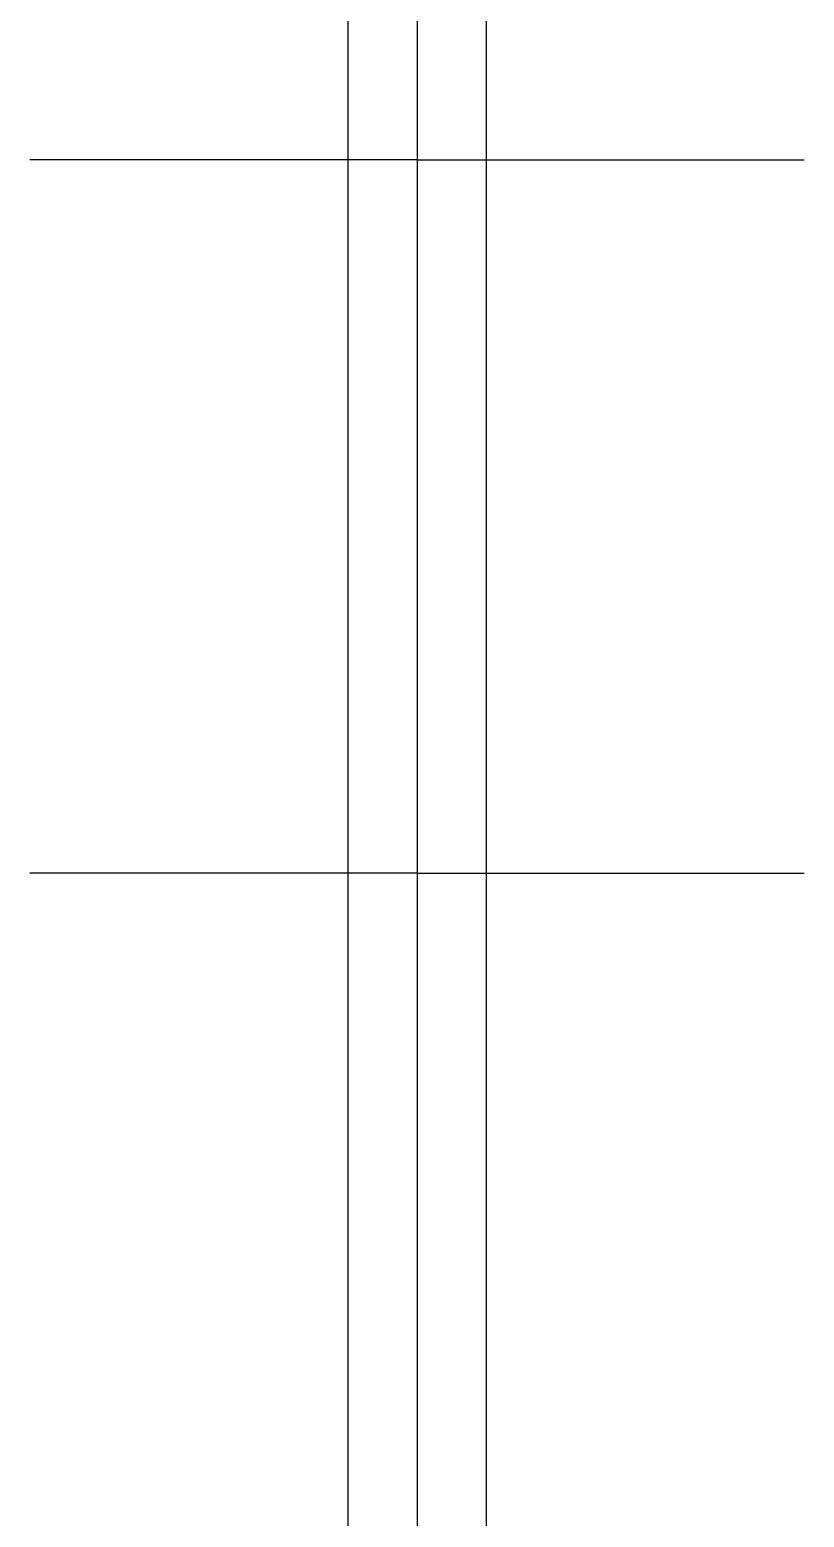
# Model space of a CAD drawing. Header units: millimetres. Extents: x -15000 to 15000, y -45082 to 2000.
# Drawn here: x -4400 to -1600, y -26776 to -21395 of the extents above; entities that cross this region are included whole.
import ezdxf

# ---------------------------------------------------------------- set-up
doc = ezdxf.new("R2010")
doc.units = ezdxf.units.MM
for name, color, linetype in [('CELIK_KIRIS_KOLON', 9, 'CONTINUOUS'), ('KABLO_TAVALARI', 6, 'CONTINUOUS'), ('MONTAJ_BORULARI', 2, 'CONTINUOUS')]:
    doc.layers.add(name, color=color, linetype=linetype)

msp = doc.modelspace()

# ---------------------------------------------------------------- linework, layer by layer
at = {"layer": 'CELIK_KIRIS_KOLON'}
for p, q in [((-3000, -21866, 7223.5), (-4400, -21866, 9873.5)), ((-3000, -21866, 7223.5), (-1600, -21866, 9873.5)), ((-3000, -24445.6, 7570.6), (-4400, -24445.6, 10220.6)), ((-3000, -24445.6, 7570.6), (-1600, -24445.6, 10220.6))]:
    msp.add_line(p, q, dxfattribs=at)
at = {"layer": 'KABLO_TAVALARI'}
for p, q in [((-3250, 1350, 4520), (-3250, -41200, 9466.6)), ((-3000, 1350, 4520), (-3000, -41200, 9466.6)), ((-2750, 1350, 4520), (-2750, -41200, 9466.6))]:
    msp.add_line(p, q, dxfattribs=at)
at = {"layer": 'MONTAJ_BORULARI'}
for p, q in [((-3000, -19286.4, 6876.4), (-3000, -21866, 7223.5)), ((-3000, -21866, 7223.5), (-3000, -24445.6, 7570.6)), ((-3000, -24445.6, 7570.6), (-3000, -27025.1, 7917.6))]:
    msp.add_line(p, q, dxfattribs=at)

doc.saveas('drawing.dxf')
